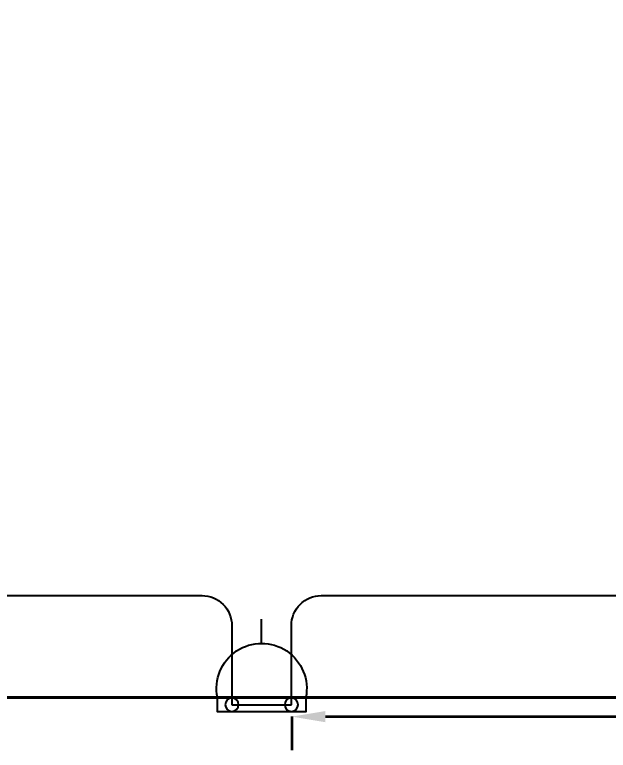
# Model space of a CAD drawing. Header units: inches. Extents: x 3955 to 4125, y 4886 to 4983.
# Drawn here: x 4050.629 to 4051.424, y 4934.863 to 4935.847 of the extents above; entities that cross this region are included whole.
import ezdxf

# ---------------------------------------------------------------- set-up
doc = ezdxf.new("R2010")
doc.units = ezdxf.units.IN
doc.header["$MEASUREMENT"] = 0
doc.layers.get('0').update_dxf_attribs({"lineweight": 35})
doc.layers.get('Defpoints').update_dxf_attribs({"lineweight": 25})
doc.layers.add('DIM', color=6, linetype='Continuous', lineweight=20)
doc.layers.add('walls', color=7, linetype='Continuous', lineweight=40)
doc.layers.add('E-POWER', color=3, linetype='Continuous')
doc.layers.add('N Wiring', color=255, linetype='Continuous')
doc.styles.get("Standard").update_dxf_attribs({"font": 'arial.ttf'})
doc.dimstyles.get("Standard").update_dxf_attribs({"dimtxt": 0.18, "dimasz": 0.18, "dimexe": 0.18, "dimexo": 0.0625, "dimgap": 0.09, "dimtad": 0, "dimtih": 1, "dimtoh": 1, "dimdec": 4, "dimzin": 0, "dimdsep": 46, "dimtxsty": 'Standard', "dimcen": 0.09, "dimadec": 0, "dimazin": 0, "dimtfac": 1, "dimtdec": 4, "dimtofl": 0, "dimtmove": 0, "dimatfit": 3, "dimfxl": 1, "dimtolj": 1, "dimtzin": 0, "dimarcsym": 0})

# ---------------------------------------------------------------- blocks, each defined once
blk = doc.blocks.new('S1')
for p, q in [((0, 180), (0, 260)), ((-147, 0), (147, 0))]:
    blk.add_line(p, q)
blk.add_lwpolyline([(147, 0), (-147, 0), (-147, -47.8), (147, -47.8)], close=True)
for centre in [(-99, -23.9), (99, -23.9)]:
    blk.add_circle(centre, 22.2)
at = {"linetype": 'Continuous'}
blk.add_arc((0, 30), 150, 348.4616, 191.5384, dxfattribs=at)
blk = doc.blocks.new('*D317')
at = {"layer": 'Defpoints', "color": 0}
for p in [(3564.43352, 1337.26314, 0), (3564.43352, 1337.25998), (3565.87275, 1337.26314, 0)]:
    blk.add_point(p, dxfattribs=at)
at = {"layer": 'DIM', "color": 0, "lineweight": -2, "transparency": 16777216}
for p, q in [((3564.43352, 1337.25998), (3564.43352, 1337.21498)), ((3564.47852, 1337.25998), (3565.03957, 1337.25998)), ((3565.82775, 1337.25998), (3565.26669, 1337.25998)), ((3565.87275, 1337.25998), (3565.87275, 1337.21498))]:
    blk.add_line(p, q, dxfattribs=at)
at = {"layer": 'DIM', "color": 0, "transparency": 16777216}
for points in [[(3564.47852, 1337.26748), (3564.47852, 1337.25248), (3564.43352, 1337.25998)], [(3565.82775, 1337.26748), (3565.82775, 1337.25248), (3565.87275, 1337.25998)]]:
    blk.add_solid(points, dxfattribs=at)
at = {"layer": 'DIM', "color": 0, "transparency": 16777216, "insert": (3565.15313, 1337.25998), "char_height": 0.045, "attachment_point": 5}
blk.add_mtext('\\A1;1.4392', dxfattribs=at)
blk = doc.blocks.new('A$C606D7A20')
at = {"layer": 'N Wiring'}
for points in [[(35.81191, -1.66816), (35.81191, -3.35462, 0.414214), (35.85191, -3.39462), (36.43409, -3.39462, -0.414214), (36.47409, -3.43462), (36.47409, -3.54049)], [(36.55374, -3.54049), (36.55374, -3.43462, -0.414214), (36.59374, -3.39462), (39.13828, -3.39462, -0.414214), (39.17828, -3.43462), (39.17828, -3.54049)]]:
    blk.add_lwpolyline(points, format="xyb", dxfattribs=at)
blk.add_lwpolyline([(36.47409, -3.54049), (36.55374, -3.54049)], dxfattribs=at)
at = {"layer": 'walls', "ltscale": 2.5}
blk.add_line((37.69263, -3.53087), (34.54769, -3.53087), dxfattribs=at)
at = {"layer": 'E-POWER', "xscale": -0.0004022874689625001, "yscale": 0.0004022874689625001, "zscale": 0.0004022874689625001, "rotation": 359.9999999999587}
blk.add_blockref('S1', (36.51391, -3.53087), dxfattribs=at)
at = {"layer": 'DIM'}
dim = blk.add_linear_dim(base=(36.5544, -3.5565, 0), p1=(37.99363, -3.55333), p2=(36.5544, -3.55333), dimstyle='Standard', dxfattribs=at)
dim.commit()
dim.dimension.update_dxf_attribs({"geometry": '*D317', "text_midpoint": (37.27402, -3.5565, 0), "insert": (-3527.87912, -1340.81648)})

msp = doc.modelspace()

# ---------------------------------------------------------------- block references
msp.add_blockref('A$C606D7A20', (4014.44558, 4938.46488))

doc.saveas('drawing.dxf')
